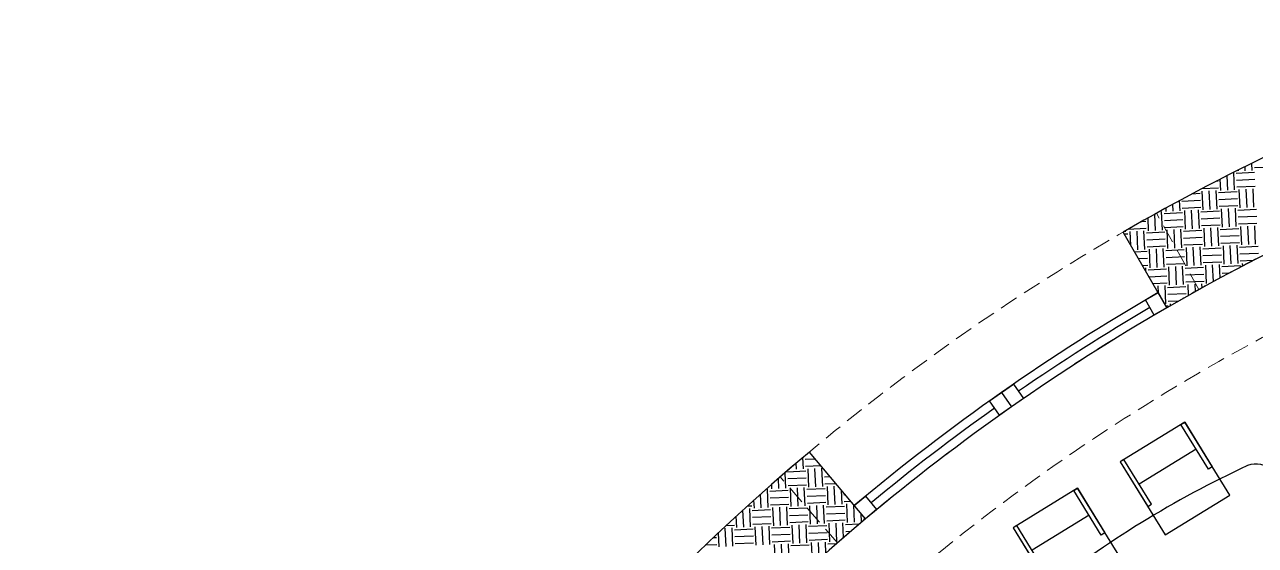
# Model space of a CAD drawing. Header units: millimetres. Extents: x 132785 to 150483, y 90225 to 103753.
# Drawn here: x 143350 to 144196, y 103335 to 103693 of the extents above; entities that cross this region are included whole.
import ezdxf

# ---------------------------------------------------------------- set-up
doc = ezdxf.new("R2010")
doc.units = ezdxf.units.MM
doc.linetypes.add('061-GZM-AP-100$0$HIDDEN', pattern=[0.375, 0.25, -0.125])
doc.layers.add('061-GZM-AP-100$0$A-cephe', color=181, linetype='Continuous')
doc.layers.add('061-GZM-AP-100$0$A-kiris', color=252, linetype='Continuous', lineweight=0)

msp = doc.modelspace()

# ---------------------------------------------------------------- linework, layer by layer
at = {"color": 253}
for p, q in [((144193.582, 103592.618), (144193.357, 103597.457)), ((144176.729, 103579.12), (144176.273, 103588.912)), ((144181.486, 103579.342), (144180.931, 103591.268)), ((144195.242, 103591.106), (144182.555, 103590.516)), ((144184.067, 103592.176), (144184.037, 103592.829)), ((144188.825, 103592.397), (144188.696, 103595.152)), ((144207.78, 103594.869), (144195.094, 103594.278)), ((144170.312, 103580.411), (144158.768, 103579.873)), ((144170.09, 103585.168), (144168.841, 103585.11)), ((144171.972, 103578.899), (144171.616, 103586.536)), ((144195.463, 103586.349), (144182.777, 103585.759)), ((144195.684, 103581.592), (144182.998, 103581.001)), ((144157.773, 103576.649), (144152.163, 103576.388)), ((144156.114, 103578.161), (144156.099, 103578.47)), ((144159.876, 103565.622), (144159.285, 103578.308)), ((144164.633, 103565.843), (144164.043, 103578.53)), ((144169.39, 103566.065), (144168.8, 103578.751)), ((144183.146, 103577.83), (144170.46, 103577.239)), ((144183.367, 103573.072), (144170.681, 103572.482)), ((144185.248, 103566.803), (144184.658, 103579.489)), ((144190.006, 103567.024), (144189.415, 103579.711)), ((144194.763, 103567.246), (144194.172, 103579.932)), ((144131.922, 103551.607), (144131.332, 103564.293)), ((144134.503, 103564.441), (144134.393, 103566.8)), ((144139.261, 103564.662), (144139.043, 103569.338)), ((144144.018, 103564.884), (144143.693, 103571.856)), ((144157.995, 103571.891), (144145.308, 103571.301)), ((144158.216, 103567.134), (144145.53, 103566.543)), ((144147.78, 103552.345), (144147.19, 103565.031)), ((144152.537, 103552.567), (144151.947, 103565.253)), ((144157.295, 103552.788), (144156.704, 103565.474)), ((144171.05, 103564.553), (144158.364, 103563.962)), ((144183.589, 103568.315), (144170.902, 103567.724)), ((144173.153, 103553.526), (144172.562, 103566.212)), ((144177.91, 103553.748), (144177.319, 103566.434)), ((144182.667, 103553.969), (144182.077, 103566.655)), ((144196.423, 103565.734), (144183.736, 103565.143)), ((144120.526, 103557.433), (144117.298, 103557.283)), ((144122.408, 103551.164), (144122, 103559.93)), ((144127.165, 103551.386), (144126.646, 103562.523)), ((144145.678, 103563.372), (144132.991, 103562.781)), ((144145.899, 103558.615), (144133.213, 103558.024)), ((144171.272, 103559.796), (144158.585, 103559.205)), ((144171.493, 103555.038), (144158.807, 103554.448)), ((144196.644, 103560.977), (144183.958, 103560.386)), ((144196.866, 103556.219), (144184.179, 103555.629)), ((144134.937, 103498.259), (144104.923, 103550.212)), ((144108.209, 103548.914), (144105.74, 103548.799)), ((144106.55, 103550.426), (144106.517, 103551.131)), ((144120.748, 103552.676), (144108.186, 103552.091)), ((144110.16, 103541.148), (144109.721, 103550.574)), ((144115.069, 103538.109), (144114.479, 103550.795)), ((144119.826, 103538.33), (144119.236, 103551.017)), ((144133.582, 103550.095), (144120.896, 103549.505)), ((144146.12, 103553.857), (144133.434, 103553.267)), ((144135.684, 103539.068), (144135.094, 103551.755)), ((144140.442, 103539.29), (144139.851, 103551.976)), ((144145.199, 103539.511), (144144.608, 103552.198)), ((144158.954, 103551.276), (144146.268, 103550.686)), ((144161.057, 103540.249), (144160.466, 103552.936)), ((144165.814, 103540.471), (144165.224, 103553.157)), ((144170.572, 103540.692), (144169.981, 103553.379)), ((144184.327, 103552.457), (144171.641, 103551.867)), ((144184.548, 103547.7), (144171.862, 103547.109)), ((144186.429, 103541.43), (144185.839, 103554.117)), ((144191.187, 103541.652), (144190.596, 103554.338)), ((144195.944, 103541.873), (144195.354, 103554.56)), ((144108.431, 103544.157), (144108.422, 103544.156)), ((144133.803, 103545.338), (144121.117, 103544.747)), ((144134.025, 103540.58), (144121.338, 103539.99)), ((144123.589, 103525.792), (144122.998, 103538.478)), ((144128.346, 103526.013), (144127.755, 103538.699)), ((144133.103, 103526.235), (144132.513, 103538.921)), ((144159.176, 103546.519), (144146.49, 103545.928)), ((144159.397, 103541.761), (144146.711, 103541.171)), ((144148.961, 103526.973), (144148.371, 103539.659)), ((144153.718, 103527.194), (144153.128, 103539.88)), ((144158.476, 103527.416), (144157.885, 103540.102)), ((144172.231, 103539.18), (144159.545, 103538.59)), ((144184.77, 103542.942), (144172.083, 103542.352)), ((144174.334, 103528.154), (144173.743, 103540.84)), ((144179.091, 103528.375), (144178.5, 103541.061)), ((144183.848, 103528.597), (144183.258, 103541.283)), ((144197.604, 103540.361), (144184.917, 103539.771)), ((144121.486, 103536.818), (144112.892, 103536.418)), ((144121.708, 103532.061), (144115.574, 103531.775)), ((144146.859, 103537.999), (144134.172, 103537.409)), ((144147.08, 103533.242), (144134.394, 103532.651)), ((144172.453, 103534.423), (144159.766, 103533.833)), ((144172.674, 103529.666), (144159.988, 103529.075)), ((144197.825, 103535.604), (144185.139, 103535.014)), ((144194.178, 103530.667), (144185.36, 103530.256)), ((144121.929, 103527.304), (144118.257, 103527.133)), ((144120.531, 103523.196), (144120.417, 103525.644)), ((144134.763, 103524.723), (144122.077, 103524.132)), ((144147.301, 103528.485), (144134.615, 103527.894)), ((144136.865, 103513.696), (144136.275, 103526.382)), ((144141.623, 103513.917), (144141.032, 103526.604)), ((144146.38, 103514.139), (144145.79, 103526.825)), ((144160.135, 103525.904), (144147.449, 103525.313)), ((144162.238, 103514.877), (144161.647, 103527.563)), ((144166.943, 103516.212), (144166.405, 103527.785)), ((144171.594, 103518.733), (144171.162, 103528.006)), ((144185.508, 103527.085), (144172.822, 103526.494)), ((144177.584, 103521.948), (144173.043, 103521.737)), ((144187.102, 103526.982), (144187.02, 103528.744)), ((144134.984, 103519.965), (144122.727, 103519.395)), ((144135.206, 103515.208), (144125.409, 103514.752)), ((144129.173, 103508.236), (144128.936, 103513.327)), ((144134.284, 103500.862), (144133.694, 103513.548)), ((144160.357, 103521.146), (144147.671, 103520.556)), ((144160.578, 103516.389), (144147.892, 103515.798)), ((144149.901, 103506.785), (144149.552, 103514.286)), ((144154.547, 103509.385), (144154.309, 103514.508)), ((144159.195, 103511.963), (144159.066, 103514.729)), ((144161.539, 103513.255), (144160.726, 103513.217)), ((144120.276, 103503.647), (144128.934, 103508.649)), ((144128.934, 103508.649), (144134.937, 103498.258)), ((144148.04, 103512.627), (144135.353, 103512.036)), ((144148.261, 103507.869), (144135.575, 103507.279)), ((144126.278, 103493.256), (144120.276, 103503.647)), ((144134.937, 103498.259), (144126.278, 103493.256)), ((144135.944, 103499.35), (144134.35, 103499.276)), ((144142.952, 103502.855), (144135.796, 103502.522)), ((144137.515, 103499.744), (144137.456, 103501.01)), ((143885.283, 103387.561), (143884.916, 103395.443)), ((143889.603, 103398.887), (143888.967, 103398.857)), ((143927.934, 103353.231), (143889.354, 103399.183)), ((144155.116, 103401.163, 0), (144115.944, 103377.046, 0)), ((143886.943, 103386.049), (143874.257, 103385.459)), ((143875.768, 103387.119), (143875.745, 103387.619)), ((143880.526, 103387.34), (143880.33, 103391.546)), ((143893.455, 103394.299), (143886.574, 103393.978)), ((143897.307, 103389.71), (143886.795, 103389.221)), ((143889.045, 103375.023), (143888.455, 103387.709)), ((143893.803, 103375.244), (143893.212, 103387.931)), ((143898.56, 103375.466), (143897.969, 103388.152)), ((143899.876, 103386.651), (143899.629, 103386.64)), ((143868.43, 103374.063), (143868.107, 103381.007)), ((143873.187, 103374.285), (143872.689, 103384.985)), ((143887.164, 103381.292), (143874.478, 103380.702)), ((143903.728, 103382.063), (143899.85, 103381.883)), ((143907.58, 103377.475), (143900.072, 103377.125)), ((143856.334, 103360.786), (143855.894, 103370.245)), ((143861.092, 103361.008), (143860.501, 103373.694)), ((143862.013, 103375.354), (143861.639, 103375.336)), ((143874.847, 103372.773), (143862.161, 103372.182)), ((143863.673, 103373.842), (143863.526, 103376.997)), ((143887.386, 103376.535), (143874.699, 103375.944)), ((143876.95, 103361.746), (143876.359, 103374.432)), ((143881.707, 103361.967), (143881.116, 103374.654)), ((143886.464, 103362.189), (143885.874, 103374.875)), ((143900.22, 103373.954), (143887.533, 103373.363)), ((143900.441, 103369.196), (143887.755, 103368.606)), ((143902.322, 103362.927), (143901.732, 103375.613)), ((143907.079, 103363.149), (143906.489, 103375.835)), ((143911.837, 103363.37), (143911.392, 103372.935)), ((143914, 103369.828), (143913.127, 103369.787)), ((143849.917, 103362.077), (143846.63, 103361.924)), ((143851.577, 103360.565), (143851.317, 103366.151)), ((143875.068, 103368.015), (143862.382, 103367.425)), ((143875.29, 103363.258), (143862.604, 103362.667)), ((143864.854, 103348.469), (143864.263, 103361.156)), ((143869.611, 103348.691), (143869.021, 103361.377)), ((143874.368, 103348.912), (143873.778, 103361.598)), ((143888.124, 103360.677), (143875.438, 103360.086)), ((143900.662, 103364.439), (143887.976, 103363.849)), ((143890.226, 103349.65), (143889.636, 103362.337)), ((143894.984, 103349.872), (143894.393, 103362.558)), ((143899.741, 103350.093), (143899.15, 103362.779)), ((143913.496, 103361.858), (143900.81, 103361.267)), ((143917.852, 103365.239), (143913.349, 103365.03)), ((143915.599, 103350.831), (143915.008, 103363.518)), ((143920.356, 103351.053), (143919.804, 103362.915)), ((143920.218, 103362.421), (143927.877, 103368.851)), ((143927.877, 103368.851), (143935.593, 103359.661)), ((143837.6, 103353.558), (143837.461, 103353.551)), ((143839.481, 103347.288), (143839.119, 103355.075)), ((143844.239, 103347.51), (143843.692, 103359.256)), ((143848.996, 103347.731), (143848.405, 103360.417)), ((143862.751, 103359.496), (143850.065, 103358.905)), ((143862.973, 103354.739), (143850.286, 103354.148)), ((143888.345, 103355.92), (143875.659, 103355.329)), ((143913.718, 103357.101), (143901.032, 103356.51)), ((143913.939, 103352.343), (143901.253, 103351.753)), ((143925.114, 103351.274), (143924.852, 103356.902)), ((143927.636, 103352.981), (143926.626, 103352.934)), ((143935.593, 103359.661), (143927.934, 103353.231)), ((144081.5, 103355.839, 0), (144042.329, 103331.723, 0)), ((143827.386, 103334.011), (143826.932, 103343.763)), ((143832.143, 103334.233), (143831.552, 103346.919)), ((143837.822, 103348.8), (143832.035, 103348.531)), ((143836.9, 103334.454), (143836.31, 103347.141)), ((143850.656, 103346.219), (143837.969, 103345.629)), ((143863.194, 103349.981), (143850.508, 103349.391)), ((143852.758, 103335.192), (143852.168, 103347.879)), ((143857.515, 103335.414), (143856.925, 103348.1)), ((143862.273, 103335.635), (143861.682, 103348.322)), ((143876.028, 103347.4), (143863.342, 103346.81)), ((143888.567, 103351.162), (143875.88, 103350.572)), ((143878.131, 103336.374), (143877.54, 103349.06)), ((143882.888, 103336.595), (143882.297, 103349.281)), ((143887.645, 103336.816), (143887.055, 103349.503)), ((143901.401, 103348.581), (143888.714, 103347.991)), ((143901.622, 103343.824), (143888.936, 103343.233)), ((143903.503, 103337.555), (143902.913, 103350.241)), ((143908.26, 103337.776), (143907.67, 103350.462)), ((143912.904, 103340.437), (143912.427, 103350.684)), ((143923.646, 103349.617), (143914.087, 103349.172)), ((143917.718, 103344.573), (143914.308, 103344.414)), ((143825.726, 103335.523), (143817.837, 103335.156)), ((143825.504, 103340.281), (143823.116, 103340.17)), ((143850.877, 103341.462), (143838.191, 103340.871)), ((143851.098, 103336.704), (143838.412, 103336.114)), ((143876.25, 103342.643), (143863.563, 103342.052)), ((143876.471, 103337.885), (143863.785, 103337.295)), ((143866.035, 103323.097), (143865.444, 103335.783)), ((143870.792, 103323.318), (143870.202, 103336.004)), ((143875.55, 103323.54), (143874.959, 103336.226)), ((143889.305, 103335.304), (143876.619, 103334.714)), ((143901.844, 103339.067), (143889.157, 103338.476)), ((143891.407, 103324.278), (143890.817, 103336.964)), ((143896.108, 103325.714), (143895.574, 103337.185)), ((143900.687, 103329.773), (143900.332, 103337.407)), ((143907.987, 103336.174), (143901.991, 103335.895))]:
    msp.add_line(p, q, dxfattribs=at)
at = {"color": 253, "elevation": 0}
for points in [[(144133.837, 103342.263), (144178.117, 103369.525), (144147.185, 103419.766), (144102.904, 103392.504)], [(144147.185, 103419.766), (144166.059, 103389.111), (144163.504, 103387.538), (144144.63, 103418.194), (144147.185, 103419.766)], [(144102.904, 103392.504), (144121.778, 103361.848), (144124.333, 103363.421), (144105.459, 103394.077), (144102.904, 103392.504)], [(144060.221, 103296.939), (144104.502, 103324.202), (144073.569, 103374.443), (144029.289, 103347.181)], [(144073.569, 103374.443), (144092.443, 103343.787), (144089.889, 103342.215), (144071.015, 103372.87), (144073.569, 103374.443)], [(144029.289, 103347.181), (144048.163, 103316.525), (144050.717, 103318.098), (144031.843, 103348.753), (144029.289, 103347.181)]]:
    msp.add_lwpolyline(points, close=True, dxfattribs=at)
at = {"color": 253}
for centre, radius, start, end in [((144860.273, 102242.716), 1510, 110.01534, 120.01534), ((144860.273, 102242.716), 1450, 110.01534, 120.01534), ((144860.273, 102242.716), 1462, 120.01534, 130.01534), ((144860.273, 102242.716), 1450, 120.01534, 130.01534), ((144860.273, 102242.716), 1456, 120.408858, 124.621822), ((144860.273, 102242.716), 1456, 125.408858, 129.621822), ((144860.273, 102242.716), 1510, 130.01534, 210.01534), ((144485.173, 102753.354), 701.467, 114.855545, 128.383734), ((144196.116, 103376.009), 15, 40.536916, 112.715305), ((144860.273, 102242.716), 1450, 130.01534, 210.01534)]:
    msp.add_arc(centre, radius, start, end, dxfattribs=at)
at = {"layer": '061-GZM-AP-100$0$A-cephe', "color": 253}
msp.add_line((144021.384, 103440.092), (144028.269, 103430.263), dxfattribs=at)
msp.add_lwpolyline([(144020.08, 103424.526), (144013.194, 103434.354), (144029.574, 103445.83), (144036.46, 103436.002)], close=True, dxfattribs=at)
at = {"layer": '061-GZM-AP-100$0$A-kiris', "color": 253, "linetype": '061-GZM-AP-100$0$HIDDEN', "ltscale": 50}
for p, q in [((144156.96, 103510.726), (144127.857, 103563.196)), ((143908.695, 103336.79), (143869.319, 103382.062))]:
    msp.add_line(p, q, dxfattribs=at)
for radius in [1450, 1400]:
    msp.add_circle((144860.273, 102242.716), radius, dxfattribs=at)
msp.add_arc((144860.273, 102242.716), 1510, 119.01534, 131.01534, dxfattribs=at)

doc.saveas('drawing.dxf')
